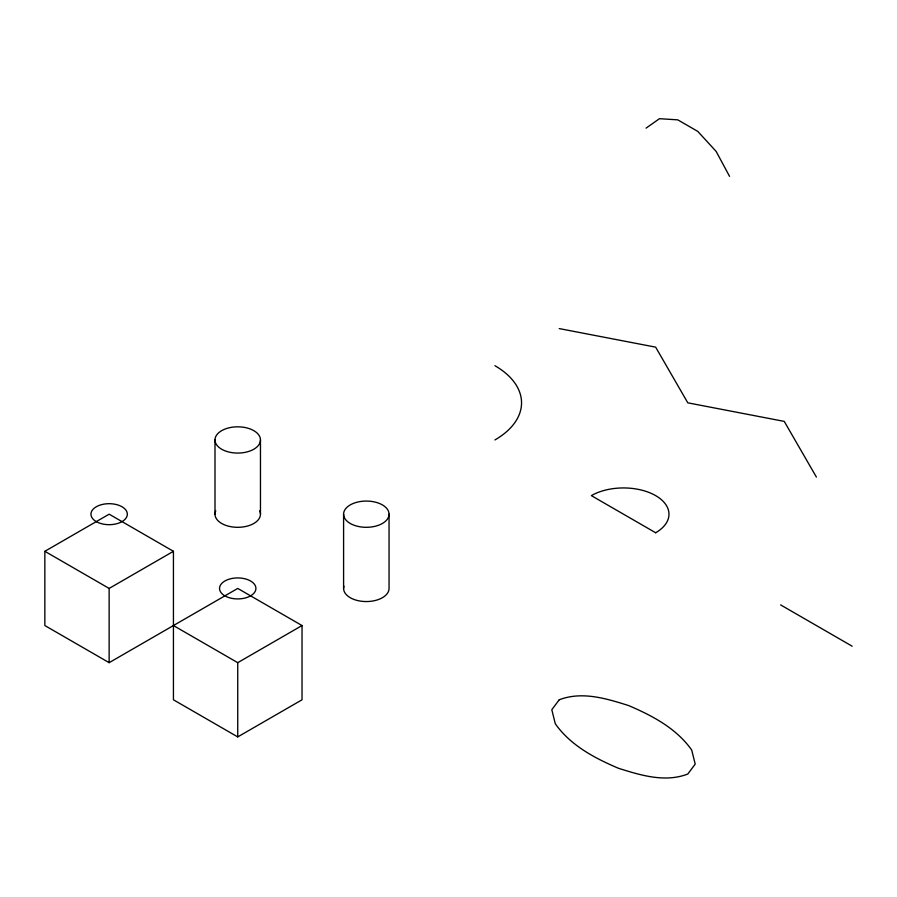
<?xml version="1.0" encoding="UTF-8"?>
<svg xmlns="http://www.w3.org/2000/svg" width="897" height="897" viewBox="0 0 897 897"><rect width="100%" height="100%" fill="white"/><g stroke="black" fill="none" stroke-linecap="round" stroke-linejoin="round"><path stroke-width="1.35" d="M646.042 128.148L659.452 118.696L677.773 119.85L697.821 131.422L716.142 151.425L729.564 176.373M44.85 551.307L109.142 514.183L173.435 551.307L173.435 699.795L237.739 736.908L302.031 699.795L302.031 625.545L237.739 588.432L109.142 662.67L44.85 625.545L44.85 551.307L109.142 588.432L173.435 551.307M173.435 625.545L237.739 662.67L302.031 625.545M559.212 328.582L655.651 347.15L687.797 402.831L784.247 421.388L816.393 477.069M780.625 604.903L852.15 646.199M389.051 514.183A22.728 13.119 0 0 1 354.954 525.552A22.728 13.119 0 0 1 354.954 502.825A22.728 13.119 0 0 1 389.051 514.183L389.051 588.432A22.728 13.119 0 0 1 364.339 601.506A22.728 13.119 0 0 1 343.943 586.145M343.596 514.183L343.596 588.432M260.466 439.945A22.728 13.119 0 0 1 226.369 451.314A22.728 13.119 0 0 1 226.369 428.575A22.728 13.119 0 0 1 260.466 439.945L260.466 514.183M237.739 662.67L237.739 736.908M215 439.945L215 514.183M109.142 588.432L109.142 662.67M494.92 365.707A90.922 52.497 0 0 1 494.92 439.945M259.693 510.797A22.728 13.119 0 0 1 237.739 527.313A22.728 13.119 0 0 1 215.773 510.797M559.212 699.795L551.801 709.718L555.31 723.789C570.604 745.452 594.576 758.1 618.414 768.258C640.604 775.255 665.002 782.812 687.797 774.033L695.209 764.098L691.699 750.038C676.405 728.375 652.433 715.728 628.606 705.558C606.406 698.561 582.007 691.004 559.212 699.795M655.651 532.751L591.358 495.626A45.467 26.248 0 0 1 655.651 495.626A45.467 26.248 0 0 1 655.651 532.751M224.878 595.855A18.187 10.495 0 0 0 255.297 591.145A18.187 10.495 0 0 0 233.029 578.285A18.187 10.495 0 0 0 224.878 595.855M96.282 521.606A18.187 10.495 0 0 0 126.712 516.907A18.187 10.495 0 0 0 104.433 504.047A18.187 10.495 0 0 0 96.282 521.606"/></g></svg>
